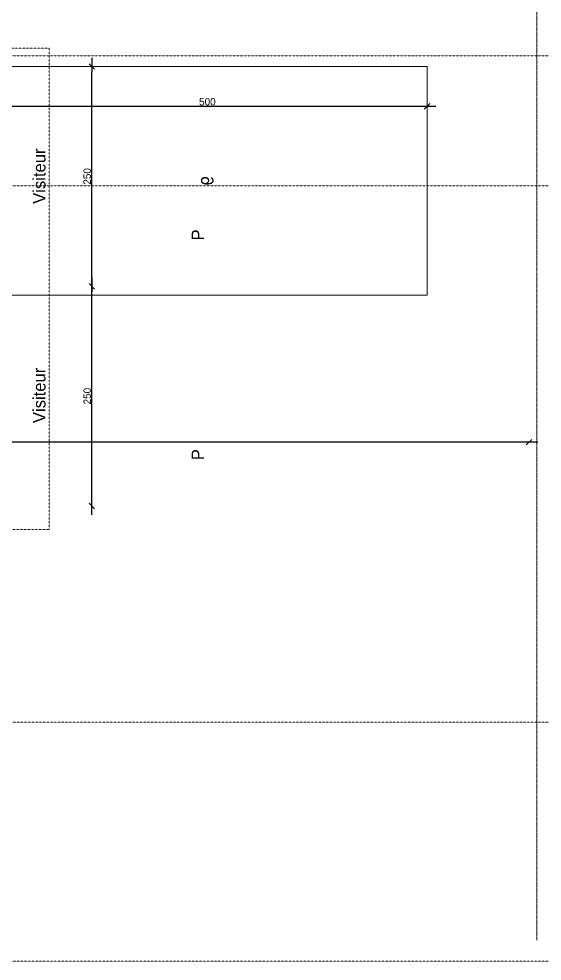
# Model space of a CAD drawing. Header units: millimetres. Extents: x -26249 to 60250, y -21218 to 23336.
# Drawn here: x 16779 to 17375, y -10501 to -9429 of the extents above; entities that cross this region are included whole.
import ezdxf

# ---------------------------------------------------------------- set-up
doc = ezdxf.new("R2010")
doc.units = ezdxf.units.MM
for name, pattern in [('ISO-02', [0.75, 0.6, -0.15]), ('Style de ligne -1', [0.41664, 0.20828, -0.20836]), ('Style de ligne -6', [1.04164, 0.625, -0.20828, 0.06943, -0.13893]), ('VW-01', [0.41656, 0.20828, -0.20828])]:
    doc.linetypes.add(name, pattern=pattern)
for name, color, linetype, lineweight, true_color in [('B BATI-structure', 1, 'VW-01', 18, 0xff0000), ('C ANNOTATIONS-axes', 1, 'ISO-02', 13, 0xff0000), ('C ANNOTATIONS-axes horizontaux', 1, 'Style de ligne -1', 13, 0xff0000)]:
    doc.layers.add(name, color=color, linetype=linetype, lineweight=lineweight, true_color=true_color)
for name, color, linetype, lineweight in [('B Général', 7, 'Continuous', 5), ('C ANNOTATIONS-cotation', 7, 'Continuous', 5), ('C ANNOTATIONS-prestations', 7, 'Continuous', 5)]:
    doc.layers.add(name, color=color, linetype=linetype, lineweight=lineweight)
doc.styles.add('Arial', font='arial.ttf')
doc.styles.add('Eurostile', font='')
doc.styles.get('Eurostile').set_extended_font_data('Eurostile')
doc.dimstyles.new('100é', dxfattribs={"dimtxt": 20.229601, "dimasz": 6.232178, "dimexe": 10, "dimexo": 25, "dimgap": 1, "dimtad": 1, "dimdec": 1, "dimtxsty": 'Arial', "dimblk": 'VW_SLASH', "dimblk1": 'VW_SLASH', "dimblk2": 'VW_SLASH', "dimcen": 0, "dimdle": 10, "dimazin": 0, "dimtfac": 1, "dimtdec": 1, "dimtix": 1, "dimtmove": 0, "dimatfit": 0, "dimldrblk": 'VW_FILLEDARROW', "dimfxl": 25, "dimfxlon": 1, "dimfrac": 2, "dimtolj": 1, "dimarcsym": 0})

# ---------------------------------------------------------------- blocks, each defined once
blk = doc.blocks.new('Parking Spaces-6')
at = {"layer": 'B Général', "color": 7, "linetype": 'Continuous', "lineweight": 5}
for p, q in [((0, 0), (0, 500)), ((260, 0), (260, 500)), ((0, 0), (260, 0))]:
    blk.add_line(p, q, dxfattribs=at)
at = {"layer": 'B Général', "color": 7, "insert": (130, 250), "char_height": 14.1, "attachment_point": 5, "line_spacing_factor": 0.894142, "style": 'Eurostile'}
blk.add_mtext('9', dxfattribs=at)
blk = doc.blocks.new('axes 2')
at = {"layer": 'B Général', "color": 1, "linetype": 'Style de ligne -6', "lineweight": 13}
blk.add_line((1385.672, -1173.93), (1385.672, 1361.07), dxfattribs=at)
at = {"layer": 'C ANNOTATIONS-axes horizontaux', "color": 5, "true_color": 0x0000ff}
for p, q in [((4705, -167.93), (-4705, -167.93)), ((4705, -315.93), (-4705, -315.93)), ((4705, -925.93), (-4705, -925.93)), ((4705, -1197.93), (-4705, -1197.93))]:
    blk.add_line(p, q, dxfattribs=at)
blk = doc.blocks.new('VW_SLASH')
at = {"color": 0, "linetype": 'ByBlock', "lineweight": -2}
blk.add_line((1.6, 0), (-1, 0), dxfattribs=at)
at = {"color": 0, "linetype": 'Continuous', "lineweight": 20, "flags": 128}
blk.add_lwpolyline([(0.5, 0.5), (-0.5, -0.5)], dxfattribs=at)
blk = doc.blocks.new('*D751')
at = {"layer": 'C ANNOTATIONS-cotation', "color": 0, "linetype": 'Continuous', "lineweight": -2, "transparency": 16777216}
blk.add_line((16862.1, -9726.7), (16862.1, -9489.2), dxfattribs=at)
at = {"layer": 'Defpoints', "color": 0, "linetype": 'Continuous', "transparency": 16777216}
for p in [(16862.1, -9483), (16868.6, -9483), (16868.6, -9733)]:
    blk.add_point(p, dxfattribs=at)
at = {"layer": 'C ANNOTATIONS-cotation', "color": 0, "linetype": 'Continuous', "lineweight": -2, "transparency": 16777216, "xscale": 6.232177734375, "yscale": 6.232177734375, "zscale": 6.232177734375}
for p, rotation in [((16862.1, -9483), 90), ((16862.1, -9733), 270)]:
    blk.add_blockref('VW_SLASH', p, dxfattribs=dict(at, rotation=rotation))
at = {"layer": 'C ANNOTATIONS-cotation', "color": 0, "linetype": 'Continuous', "lineweight": 5, "transparency": 16777216, "insert": (16856.9, -9608), "char_height": 8.47, "attachment_point": 5, "rotation": 90, "style": 'Eurostile'}
blk.add_mtext('\\A1;250', dxfattribs=at)
blk = doc.blocks.new('VW_FILLEDARROW')
at = {"linetype": 'Continuous', "lineweight": 0}
blk.add_hatch(color=0, dxfattribs=at).paths.add_polyline_path([(-1.6, 0.43), (0, 0), (-1.6, -0.43)])
at = {"color": 0, "linetype": 'Continuous', "lineweight": 5, "flags": 128}
blk.add_lwpolyline([(-1.6, 0.43), (0, 0), (-1.6, -0.43)], close=True, dxfattribs=at)
blk = doc.blocks.new('*D752')
at = {"layer": 'C ANNOTATIONS-cotation', "color": 0, "linetype": 'Continuous', "lineweight": -2, "transparency": 16777216}
blk.add_line((16862.1, -9976.7), (16862.1, -9739.2), dxfattribs=at)
at = {"layer": 'Defpoints', "color": 0, "linetype": 'Continuous', "transparency": 16777216}
for p in [(16862.1, -9733), (16868.6, -9733), (16868.6, -9983)]:
    blk.add_point(p, dxfattribs=at)
at = {"layer": 'C ANNOTATIONS-cotation', "color": 0, "linetype": 'Continuous', "lineweight": -2, "transparency": 16777216, "xscale": 6.232177734375, "yscale": 6.232177734375, "zscale": 6.232177734375}
for p, rotation in [((16862.1, -9733), 90), ((16862.1, -9983), 270)]:
    blk.add_blockref('VW_SLASH', p, dxfattribs=dict(at, rotation=rotation))
at = {"layer": 'C ANNOTATIONS-cotation', "color": 0, "linetype": 'Continuous', "lineweight": 5, "transparency": 16777216, "insert": (16856.9, -9858), "char_height": 8.47, "attachment_point": 5, "rotation": 90, "style": 'Eurostile'}
blk.add_mtext('\\A1;250', dxfattribs=at)
blk = doc.blocks.new('*D757')
at = {"layer": 'C ANNOTATIONS-cotation', "color": 0, "linetype": 'Continuous', "lineweight": -2, "transparency": 16777216}
blk.add_line((17237.4, -9528.3), (16749.8, -9528.3), dxfattribs=at)
at = {"layer": 'Defpoints', "color": 0, "linetype": 'Continuous', "transparency": 16777216}
for p in [(16743.6, -9483), (17243.6, -9483), (16743.6, -9528.3)]:
    blk.add_point(p, dxfattribs=at)
at = {"layer": 'C ANNOTATIONS-cotation', "color": 0, "linetype": 'Continuous', "lineweight": -2, "transparency": 16777216, "xscale": 6.232177734375, "yscale": 6.232177734375, "zscale": 6.232177734375, "rotation": 180}
blk.add_blockref('VW_SLASH', (16743.6, -9528.3), dxfattribs=at)
at = {"layer": 'C ANNOTATIONS-cotation', "color": 0, "linetype": 'Continuous', "lineweight": -2, "transparency": 16777216, "xscale": 6.232177734375, "yscale": 6.232177734375, "zscale": 6.232177734375}
blk.add_blockref('VW_SLASH', (17243.6, -9528.3), dxfattribs=at)
at = {"layer": 'C ANNOTATIONS-cotation', "color": 0, "linetype": 'Continuous', "lineweight": 5, "transparency": 16777216, "insert": (16993.6, -9523.1), "char_height": 8.47, "attachment_point": 5, "style": 'Eurostile'}
blk.add_mtext('\\A1;500', dxfattribs=at)
blk = doc.blocks.new('*D761')
at = {"layer": 'C ANNOTATIONS-cotation', "color": 0, "linetype": 'Continuous', "lineweight": -2, "transparency": 16777216}
blk.add_line((17353.4, -9910.3), (15675.8, -9910.3), dxfattribs=at)
at = {"layer": 'Defpoints', "color": 0, "linetype": 'Continuous', "transparency": 16777216}
for p in [(17359.6, -9800.3), (15669.6, -9910.3), (15669.6, -9932.9)]:
    blk.add_point(p, dxfattribs=at)
at = {"layer": 'C ANNOTATIONS-cotation', "color": 0, "linetype": 'Continuous', "lineweight": -2, "transparency": 16777216, "xscale": 6.232177734375, "yscale": 6.232177734375, "zscale": 6.232177734375, "rotation": 180}
blk.add_blockref('VW_SLASH', (15669.6, -9910.3), dxfattribs=at)
at = {"layer": 'C ANNOTATIONS-cotation', "color": 0, "linetype": 'Continuous', "lineweight": -2, "transparency": 16777216, "xscale": 6.232177734375, "yscale": 6.232177734375, "zscale": 6.232177734375}
blk.add_blockref('VW_SLASH', (17359.6, -9910.3), dxfattribs=at)
at = {"layer": 'C ANNOTATIONS-cotation', "color": 0, "linetype": 'Continuous', "lineweight": 5, "transparency": 16777216, "insert": (16514.6, -9905.1), "char_height": 8.47, "attachment_point": 5, "style": 'Eurostile'}
blk.add_mtext('\\A1;1690', dxfattribs=at)

msp = doc.modelspace()

# ---------------------------------------------------------------- linework, layer by layer
at = {"layer": 'B BATI-structure', "flags": 128}
msp.add_lwpolyline([(16743.597, -9462.092), (16813.597, -9462.092), (16813.597, -10009.884), (16743.597, -10009.884)], close=True, dxfattribs=at)

# ---------------------------------------------------------------- block references
at = {"layer": 'B Général', "color": 7, "xscale": -1, "rotation": 89.99999999736242}
msp.add_blockref('Parking Spaces-6', (17243.597, -9482.952), dxfattribs=at)
at = {"layer": 'C ANNOTATIONS-axes', "color": 7}
msp.add_blockref('axes 2', (15982.925, -9302.97), dxfattribs=at)

# ---------------------------------------------------------------- texts
at = {"layer": 'B Général', "color": 7, "char_height": 14.118, "attachment_point": 1, "rotation": 90, "line_spacing_factor": 0.894142, "style": 'Eurostile'}
for insert in [(16975.723, -9680.863), (16975.723, -9930.869)]:
    msp.add_mtext('P', dxfattribs=dict(at, insert=insert))
at = {"layer": 'C ANNOTATIONS-prestations', "char_height": 14.118, "width": 249.5, "attachment_point": 2, "rotation": 90, "line_spacing_factor": 0.894142, "style": 'Eurostile'}
for insert in [(16795.246, -9607.702), (16795.246, -9857.202)]:
    msp.add_mtext('Visiteur', dxfattribs=dict(at, insert=insert))

# ---------------------------------------------------------------- dimensions: what is measured, and where the dimension line sits
at = {"layer": 'C ANNOTATIONS-cotation', "color": 7, "linetype": 'Continuous', "lineweight": 5}
for base, p1, p2, picture, middle in [((16862.113, -9482.952), (16868.597, -9732.952), (16868.597, -9482.952), '*D751', (16856.877, -9607.952)), ((16862.113, -9732.952), (16868.597, -9982.952), (16868.597, -9732.952), '*D752', (16856.877, -9857.952))]:
    dim = msp.add_linear_dim(base=base, p1=p1, p2=p2, angle=270, dimstyle='100é', override={"dimtxt": 8.470801, "dimdec": 0, "dimpost": '<>', "dimtxsty": 'Eurostile', "dimse1": 1, "dimse2": 1, "dimtmove": 2}, dxfattribs=at)
    dim.commit()
    dim.dimension.update_dxf_attribs({"geometry": picture, "text_midpoint": middle})
for base, p1, p2, picture, middle in [((16743.597, -9528.288), (17243.597, -9482.952), (16743.597, -9482.952), '*D757', (16993.597, -9523.053)), ((15669.597, -9910.288), (17359.597, -9800.288), (15669.597, -9932.899), '*D761', (16514.597, -9905.053))]:
    dim = msp.add_linear_dim(base=base, p1=p1, p2=p2, dimstyle='100é', override={"dimtxt": 8.470801, "dimdec": 0, "dimpost": '<>', "dimtxsty": 'Eurostile', "dimse1": 1, "dimse2": 1, "dimtmove": 2}, dxfattribs=at)
    dim.commit()
    dim.dimension.update_dxf_attribs({"geometry": picture, "text_midpoint": middle})

doc.saveas('drawing.dxf')
